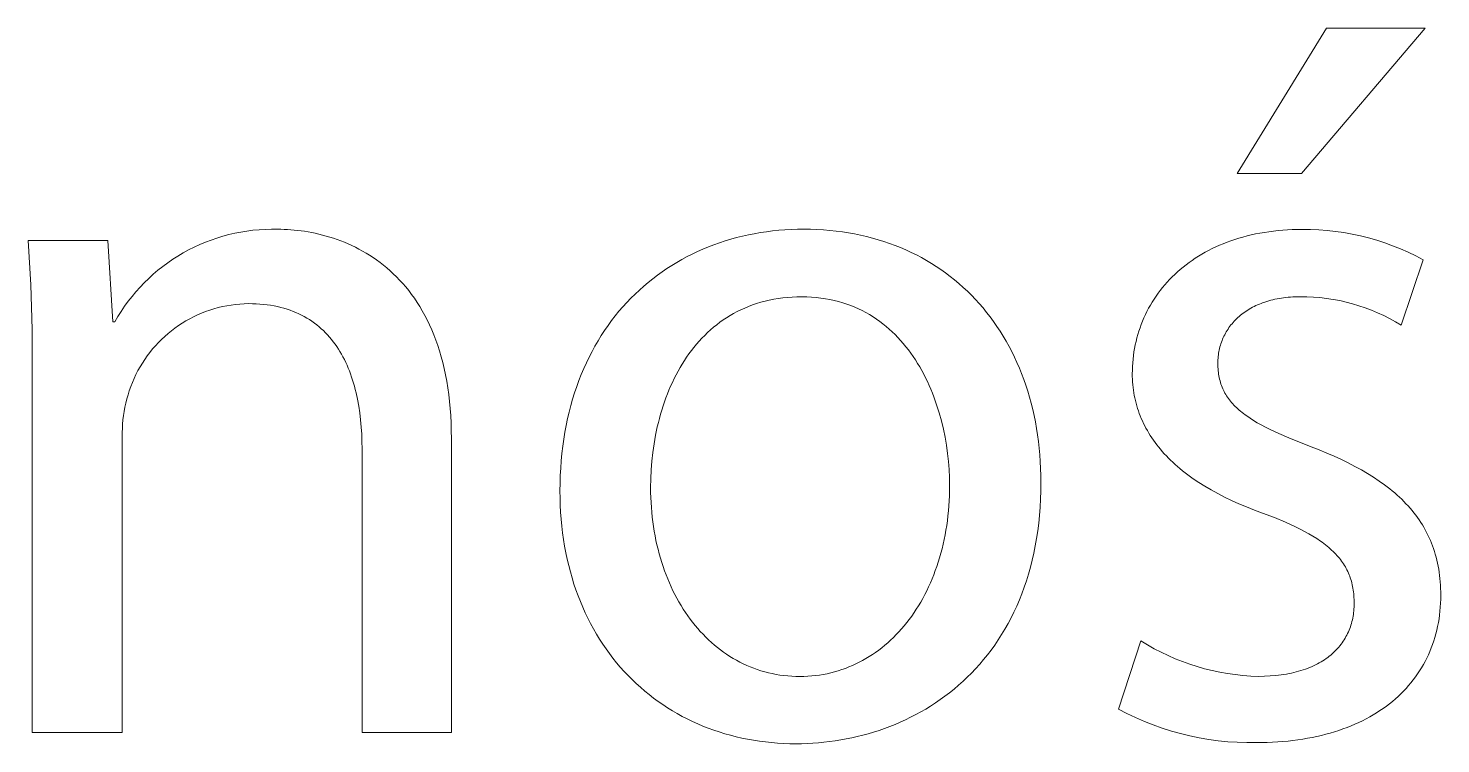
# Model space of a CAD drawing. Header units: millimetres. Extents: x 0 to 3480, y 0 to 2432.
# Drawn here: x 2972.45 to 3020.85, y 57.92 to 82.45 of the extents above; entities that cross this region are included whole.
import ezdxf

# ---------------------------------------------------------------- set-up
doc = ezdxf.new("R2010")
doc.units = ezdxf.units.MM
doc.header["$MEASUREMENT"] = 0
doc.layers.add('Domyślny', color=7, linetype='Continuous', true_color=0x000000)

msp = doc.modelspace()

# ---------------------------------------------------------------- linework, layer by layer
at = {"layer": 'Domyślny', "color": 18, "lineweight": 15, "true_color": 0x000000}
for p, q in [((3013.871, 77.468), (3016.931, 82.452)), ((3020.315, 82.452), (3016.073, 77.468)), ((3016.931, 82.452), (3020.315, 82.452)), ((3016.073, 77.468), (3013.871, 77.468)), ((2979.939, 75.5), (2980.148, 75.526)), ((2980.148, 75.526), (2980.357, 75.546)), ((2980.357, 75.546), (2980.568, 75.558)), ((2980.568, 75.558), (2980.778, 75.564)), ((2980.778, 75.564), (2980.989, 75.562)), ((2980.989, 75.562), (2981.1, 75.561)), ((2981.1, 75.561), (2981.212, 75.558)), ((2981.212, 75.558), (2981.326, 75.552)), ((2981.326, 75.552), (2981.442, 75.545)), ((2981.442, 75.545), (2981.559, 75.535)), ((2981.559, 75.535), (2981.677, 75.522)), ((2981.677, 75.522), (2981.797, 75.508)), ((2981.797, 75.508), (2981.917, 75.49)), ((2997.951, 75.503), (2998.162, 75.524)), ((2998.162, 75.524), (2998.375, 75.541)), ((2998.375, 75.541), (2998.59, 75.553)), ((2998.59, 75.553), (2998.806, 75.561)), ((2998.806, 75.561), (2999.024, 75.563)), ((2999.024, 75.563), (2999.25, 75.56)), ((2999.25, 75.56), (2999.473, 75.553)), ((2999.473, 75.553), (2999.694, 75.54)), ((2999.694, 75.54), (2999.913, 75.522)), ((2999.913, 75.522), (3000.13, 75.499)), ((3015.114, 75.498), (3015.273, 75.516)), ((3015.273, 75.516), (3015.433, 75.53)), ((3015.433, 75.53), (3015.596, 75.541)), ((3015.596, 75.541), (3015.76, 75.549)), ((3015.76, 75.549), (3015.927, 75.554)), ((3015.927, 75.554), (3016.096, 75.556)), ((3016.096, 75.556), (3016.384, 75.553)), ((3016.384, 75.553), (3016.672, 75.541)), ((3016.672, 75.541), (3016.96, 75.518)), ((3016.96, 75.518), (3017.246, 75.486)), ((2972.536, 73.655), (2972.448, 75.179)), ((2972.448, 75.179), (2975.171, 75.179)), ((2975.171, 75.179), (2975.345, 72.386)), ((2978.132, 74.947), (2978.323, 75.035)), ((2978.323, 75.035), (2978.518, 75.117)), ((2978.518, 75.117), (2978.714, 75.192)), ((2978.714, 75.192), (2978.914, 75.261)), ((2978.914, 75.261), (2979.115, 75.322)), ((2979.115, 75.322), (2979.319, 75.377)), ((2979.319, 75.377), (2979.524, 75.425)), ((2979.524, 75.425), (2979.731, 75.466)), ((2979.731, 75.466), (2979.939, 75.5)), ((2981.917, 75.49), (2982.039, 75.47)), ((2982.039, 75.47), (2982.161, 75.448)), ((2982.161, 75.448), (2982.284, 75.422)), ((2982.284, 75.422), (2982.408, 75.394)), ((2982.408, 75.394), (2982.532, 75.363)), ((2982.532, 75.363), (2982.657, 75.329)), ((2982.657, 75.329), (2982.782, 75.292)), ((2982.782, 75.292), (2982.907, 75.252)), ((2982.907, 75.252), (2983.033, 75.209)), ((2983.033, 75.209), (2983.158, 75.163)), ((2983.158, 75.163), (2983.283, 75.113)), ((2983.283, 75.113), (2983.408, 75.06)), ((2983.408, 75.06), (2983.533, 75.004)), ((2995.752, 74.957), (2995.941, 75.029)), ((2995.941, 75.029), (2996.133, 75.097)), ((2996.133, 75.097), (2996.326, 75.161)), ((2996.326, 75.161), (2996.522, 75.22)), ((2996.522, 75.22), (2996.72, 75.274)), ((2996.72, 75.274), (2996.921, 75.324)), ((2996.921, 75.324), (2997.123, 75.369)), ((2997.123, 75.369), (2997.327, 75.409)), ((2997.327, 75.409), (2997.533, 75.445)), ((2997.533, 75.445), (2997.741, 75.476)), ((2997.741, 75.476), (2997.951, 75.503)), ((3000.13, 75.499), (3000.343, 75.472)), ((3000.343, 75.472), (3000.555, 75.439)), ((3000.555, 75.439), (3000.764, 75.401)), ((3000.764, 75.401), (3000.97, 75.359)), ((3000.97, 75.359), (3001.173, 75.312)), ((3001.173, 75.312), (3001.374, 75.26)), ((3001.374, 75.26), (3001.572, 75.204)), ((3001.572, 75.204), (3001.768, 75.143)), ((3001.768, 75.143), (3001.96, 75.077)), ((3001.96, 75.077), (3002.15, 75.007)), ((3013.265, 75.011), (3013.393, 75.064)), ((3013.393, 75.064), (3013.524, 75.116)), ((3013.524, 75.116), (3013.657, 75.164)), ((3013.657, 75.164), (3013.792, 75.21)), ((3013.792, 75.21), (3013.93, 75.253)), ((3013.93, 75.253), (3014.07, 75.294)), ((3014.07, 75.294), (3014.212, 75.332)), ((3014.212, 75.332), (3014.357, 75.367)), ((3014.357, 75.367), (3014.504, 75.399)), ((3014.504, 75.399), (3014.653, 75.428)), ((3014.653, 75.428), (3014.805, 75.455)), ((3014.805, 75.455), (3014.958, 75.478)), ((3014.958, 75.478), (3015.114, 75.498)), ((3017.246, 75.486), (3017.532, 75.445)), ((3017.532, 75.445), (3017.815, 75.393)), ((3017.815, 75.393), (3018.097, 75.332)), ((3018.097, 75.332), (3018.377, 75.262)), ((3018.377, 75.262), (3018.654, 75.183)), ((3018.654, 75.183), (3018.928, 75.094)), ((3018.928, 75.094), (3019.199, 74.995)), ((2977.4, 74.53), (2977.578, 74.644)), ((2977.578, 74.644), (2977.759, 74.751)), ((2977.759, 74.751), (2977.944, 74.852)), ((2977.944, 74.852), (2978.132, 74.947)), ((2983.533, 75.004), (2983.657, 74.944)), ((2983.657, 74.944), (2983.78, 74.881)), ((2983.78, 74.881), (2983.903, 74.814)), ((2983.903, 74.814), (2984.025, 74.743)), ((2984.025, 74.743), (2984.146, 74.669)), ((2984.146, 74.669), (2984.265, 74.59)), ((2984.265, 74.59), (2984.384, 74.508)), ((2994.845, 74.527), (2995.021, 74.622)), ((2995.021, 74.622), (2995.2, 74.712)), ((2995.2, 74.712), (2995.382, 74.798)), ((2995.382, 74.798), (2995.566, 74.88)), ((2995.566, 74.88), (2995.752, 74.957)), ((3002.15, 75.007), (3002.337, 74.932)), ((3002.337, 74.932), (3002.521, 74.853)), ((3002.521, 74.853), (3002.702, 74.769)), ((3002.702, 74.769), (3002.88, 74.681)), ((3002.88, 74.681), (3003.055, 74.588)), ((3003.055, 74.588), (3003.226, 74.492)), ((3012.329, 74.494), (3012.437, 74.567)), ((3012.437, 74.567), (3012.548, 74.637)), ((3012.548, 74.637), (3012.661, 74.705)), ((3012.661, 74.705), (3012.777, 74.771)), ((3012.777, 74.771), (3012.895, 74.835)), ((3012.895, 74.835), (3013.016, 74.896)), ((3013.016, 74.896), (3013.139, 74.954)), ((3013.139, 74.954), (3013.265, 75.011)), ((3019.199, 74.995), (3019.466, 74.888)), ((3019.466, 74.888), (3019.73, 74.772)), ((3019.73, 74.772), (3019.99, 74.647)), ((3019.99, 74.647), (3020.245, 74.513)), ((2976.732, 74.018), (2976.892, 74.154)), ((2976.892, 74.154), (2977.057, 74.285)), ((2977.057, 74.285), (2977.227, 74.411)), ((2977.227, 74.411), (2977.4, 74.53)), ((2984.384, 74.508), (2984.502, 74.422)), ((2984.502, 74.422), (2984.618, 74.332)), ((2984.618, 74.332), (2984.732, 74.238)), ((2984.732, 74.238), (2984.845, 74.139)), ((2984.845, 74.139), (2984.957, 74.037)), ((2994.005, 73.987), (2994.167, 74.104)), ((2994.167, 74.104), (2994.332, 74.216)), ((2994.332, 74.216), (2994.5, 74.324)), ((2994.5, 74.324), (2994.671, 74.427)), ((2994.671, 74.427), (2994.845, 74.527)), ((3003.226, 74.492), (3003.395, 74.391)), ((3003.395, 74.391), (3003.561, 74.286)), ((3003.561, 74.286), (3003.723, 74.176)), ((3003.723, 74.176), (3003.882, 74.063)), ((3003.882, 74.063), (3004.038, 73.945)), ((3011.734, 74.013), (3011.827, 74.099)), ((3011.827, 74.099), (3011.922, 74.182)), ((3011.922, 74.182), (3012.02, 74.263)), ((3012.02, 74.263), (3012.12, 74.342)), ((3012.12, 74.342), (3012.223, 74.419)), ((3012.223, 74.419), (3012.329, 74.494)), ((3020.245, 74.513), (3019.492, 72.276)), ((2972.582, 72.128), (2972.536, 73.655)), ((2976.139, 73.42), (2976.279, 73.577)), ((2976.279, 73.577), (2976.425, 73.729)), ((2976.425, 73.729), (2976.576, 73.876)), ((2976.576, 73.876), (2976.732, 74.018)), ((2984.957, 74.037), (2985.066, 73.93)), ((2985.066, 73.93), (2985.174, 73.818)), ((2985.174, 73.818), (2985.279, 73.703)), ((2985.279, 73.703), (2985.383, 73.582)), ((2985.383, 73.582), (2985.484, 73.458)), ((2993.388, 73.478), (2993.537, 73.612)), ((2993.537, 73.612), (2993.69, 73.741)), ((2993.69, 73.741), (2993.846, 73.866)), ((2993.846, 73.866), (2994.005, 73.987)), ((3004.038, 73.945), (3004.191, 73.824)), ((3004.191, 73.824), (3004.34, 73.698)), ((3004.34, 73.698), (3004.486, 73.569)), ((3011.312, 73.559), (3011.391, 73.654)), ((3011.391, 73.654), (3011.473, 73.746)), ((3011.473, 73.746), (3011.557, 73.837)), ((3011.557, 73.837), (3011.645, 73.926)), ((3011.645, 73.926), (3011.734, 74.013)), ((2975.75, 72.921), (2975.874, 73.092)), ((2975.874, 73.092), (2976.004, 73.258)), ((2976.004, 73.258), (2976.139, 73.42)), ((2985.484, 73.458), (2985.582, 73.328)), ((2985.582, 73.328), (2985.679, 73.194)), ((2985.679, 73.194), (2985.772, 73.055)), ((2992.959, 73.053), (2993.098, 73.199)), ((2993.098, 73.199), (2993.241, 73.341)), ((2993.241, 73.341), (2993.388, 73.478)), ((2997.693, 73.095), (2997.549, 73.057)), ((2997.841, 73.13), (2997.693, 73.095)), ((2997.991, 73.16), (2997.841, 73.13)), ((2998.144, 73.186), (2997.991, 73.16)), ((2998.3, 73.207), (2998.144, 73.186)), ((2998.459, 73.223), (2998.3, 73.207)), ((2998.621, 73.235), (2998.459, 73.223)), ((2998.786, 73.243), (2998.621, 73.235)), ((2998.954, 73.245), (2998.786, 73.243)), ((2999.122, 73.242), (2998.954, 73.245)), ((2999.288, 73.235), (2999.122, 73.242)), ((2999.45, 73.222), (2999.288, 73.235)), ((2999.609, 73.204), (2999.45, 73.222)), ((2999.765, 73.181), (2999.609, 73.204)), ((2999.917, 73.153), (2999.765, 73.181)), ((3000.067, 73.121), (2999.917, 73.153)), ((3000.213, 73.084), (3000.067, 73.121)), ((3004.486, 73.569), (3004.628, 73.435)), ((3004.628, 73.435), (3004.767, 73.298)), ((3004.767, 73.298), (3004.902, 73.157)), ((3004.902, 73.157), (3005.034, 73.012)), ((3010.959, 73.061), (3011.024, 73.164)), ((3011.024, 73.164), (3011.092, 73.265)), ((3011.092, 73.265), (3011.163, 73.365)), ((3011.163, 73.365), (3011.236, 73.463)), ((3011.236, 73.463), (3011.312, 73.559)), ((3014.89, 73.089), (3014.824, 73.067)), ((3014.957, 73.109), (3014.89, 73.089)), ((3015.026, 73.128), (3014.957, 73.109)), ((3015.095, 73.145), (3015.026, 73.128)), ((3015.166, 73.162), (3015.095, 73.145)), ((3015.239, 73.176), (3015.166, 73.162)), ((3015.312, 73.19), (3015.239, 73.176)), ((3015.387, 73.202), (3015.312, 73.19)), ((3015.462, 73.213), (3015.387, 73.202)), ((3015.539, 73.223), (3015.462, 73.213)), ((3015.618, 73.231), (3015.539, 73.223)), ((3015.697, 73.238), (3015.618, 73.231)), ((3015.778, 73.243), (3015.697, 73.238)), ((3015.86, 73.247), (3015.778, 73.243)), ((3015.943, 73.249), (3015.86, 73.247)), ((3016.027, 73.25), (3015.943, 73.249)), ((3016.255, 73.247), (3016.027, 73.25)), ((3016.482, 73.236), (3016.255, 73.247)), ((3016.709, 73.217), (3016.482, 73.236)), ((3016.936, 73.191), (3016.709, 73.217)), ((3017.161, 73.156), (3016.936, 73.191)), ((3017.385, 73.114), (3017.161, 73.156)), ((3017.607, 73.064), (3017.385, 73.114)), ((2975.52, 72.568), (2975.632, 72.747)), ((2975.632, 72.747), (2975.75, 72.921)), ((2978.249, 72.625), (2978.113, 72.561)), ((2978.387, 72.684), (2978.249, 72.625)), ((2978.526, 72.739), (2978.387, 72.684)), ((2978.667, 72.789), (2978.526, 72.739)), ((2978.81, 72.834), (2978.667, 72.789)), ((2978.955, 72.874), (2978.81, 72.834)), ((2979.101, 72.909), (2978.955, 72.874)), ((2979.247, 72.939), (2979.101, 72.909)), ((2979.395, 72.964), (2979.247, 72.939)), ((2979.544, 72.984), (2979.395, 72.964)), ((2979.693, 72.998), (2979.544, 72.984)), ((2979.843, 73.008), (2979.693, 72.998)), ((2979.992, 73.012), (2979.843, 73.008)), ((2980.126, 73.01), (2979.992, 73.012)), ((2980.256, 73.006), (2980.126, 73.01)), ((2980.384, 72.997), (2980.256, 73.006)), ((2980.51, 72.986), (2980.384, 72.997)), ((2980.632, 72.972), (2980.51, 72.986)), ((2980.752, 72.954), (2980.632, 72.972)), ((2980.87, 72.933), (2980.752, 72.954)), ((2980.985, 72.91), (2980.87, 72.933)), ((2981.097, 72.883), (2980.985, 72.91)), ((2981.207, 72.853), (2981.097, 72.883)), ((2981.314, 72.821), (2981.207, 72.853)), ((2981.419, 72.786), (2981.314, 72.821)), ((2981.521, 72.747), (2981.419, 72.786)), ((2981.621, 72.706), (2981.521, 72.747)), ((2981.718, 72.663), (2981.621, 72.706)), ((2981.813, 72.616), (2981.718, 72.663)), ((2981.906, 72.567), (2981.813, 72.616)), ((2985.772, 73.055), (2985.863, 72.911)), ((2985.863, 72.911), (2985.951, 72.763)), ((2985.951, 72.763), (2986.036, 72.609)), ((2986.036, 72.609), (2986.118, 72.451)), ((2992.561, 72.59), (2992.69, 72.748)), ((2992.69, 72.748), (2992.823, 72.902)), ((2992.823, 72.902), (2992.959, 73.053)), ((2996.498, 72.604), (2996.379, 72.53)), ((2996.619, 72.674), (2996.498, 72.604)), ((2996.743, 72.74), (2996.619, 72.674)), ((2996.87, 72.802), (2996.743, 72.74)), ((2997, 72.861), (2996.87, 72.802)), ((2997.133, 72.916), (2997, 72.861)), ((2997.269, 72.967), (2997.133, 72.916)), ((2997.407, 73.014), (2997.269, 72.967)), ((2997.549, 73.057), (2997.407, 73.014)), ((3000.357, 73.043), (3000.213, 73.084)), ((3000.497, 72.997), (3000.357, 73.043)), ((3000.634, 72.947), (3000.497, 72.997)), ((3000.768, 72.893), (3000.634, 72.947)), ((3000.9, 72.834), (3000.768, 72.893)), ((3001.028, 72.772), (3000.9, 72.834)), ((3001.153, 72.706), (3001.028, 72.772)), ((3001.276, 72.635), (3001.153, 72.706)), ((3001.395, 72.562), (3001.276, 72.635)), ((3005.034, 73.012), (3005.163, 72.863)), ((3005.163, 72.863), (3005.287, 72.711)), ((3005.287, 72.711), (3005.408, 72.555)), ((3010.677, 72.525), (3010.728, 72.635)), ((3010.728, 72.635), (3010.781, 72.744)), ((3010.781, 72.744), (3010.838, 72.851)), ((3010.838, 72.851), (3010.897, 72.957)), ((3010.897, 72.957), (3010.959, 73.061)), ((3013.986, 72.612), (3013.941, 72.573)), ((3014.033, 72.649), (3013.986, 72.612)), ((3014.081, 72.686), (3014.033, 72.649)), ((3014.13, 72.722), (3014.081, 72.686)), ((3014.181, 72.756), (3014.13, 72.722)), ((3014.233, 72.79), (3014.181, 72.756)), ((3014.286, 72.823), (3014.233, 72.79)), ((3014.341, 72.854), (3014.286, 72.823)), ((3014.397, 72.885), (3014.341, 72.854)), ((3014.454, 72.914), (3014.397, 72.885)), ((3014.513, 72.943), (3014.454, 72.914)), ((3014.572, 72.97), (3014.513, 72.943)), ((3014.633, 72.996), (3014.572, 72.97)), ((3014.696, 73.021), (3014.633, 72.996)), ((3014.759, 73.045), (3014.696, 73.021)), ((3014.824, 73.067), (3014.759, 73.045)), ((3017.828, 73.006), (3017.607, 73.064)), ((3018.046, 72.941), (3017.828, 73.006)), ((3018.262, 72.868), (3018.046, 72.941)), ((3018.475, 72.787), (3018.262, 72.868)), ((3018.685, 72.699), (3018.475, 72.787)), ((3018.892, 72.604), (3018.685, 72.699)), ((3019.096, 72.502), (3018.892, 72.604)), ((2972.587, 70.601), (2972.582, 72.128)), ((2975.345, 72.386), (2975.414, 72.386)), ((2975.414, 72.386), (2975.52, 72.568)), ((2977.474, 72.172), (2977.354, 72.082)), ((2977.596, 72.259), (2977.474, 72.172)), ((2977.721, 72.341), (2977.596, 72.259)), ((2977.85, 72.419), (2977.721, 72.341)), ((2977.98, 72.492), (2977.85, 72.419)), ((2978.113, 72.561), (2977.98, 72.492)), ((2981.996, 72.516), (2981.906, 72.567)), ((2982.084, 72.462), (2981.996, 72.516)), ((2982.169, 72.405), (2982.084, 72.462)), ((2982.252, 72.346), (2982.169, 72.405)), ((2982.333, 72.284), (2982.252, 72.346)), ((2982.411, 72.22), (2982.333, 72.284)), ((2982.488, 72.153), (2982.411, 72.22)), ((2982.561, 72.085), (2982.488, 72.153)), ((2986.118, 72.451), (2986.197, 72.287)), ((2986.197, 72.287), (2986.272, 72.118)), ((2986.272, 72.118), (2986.345, 71.944)), ((2992.197, 72.091), (2992.315, 72.261)), ((2992.315, 72.261), (2992.436, 72.428)), ((2992.436, 72.428), (2992.561, 72.59)), ((2995.933, 72.203), (2995.828, 72.113)), ((2996.04, 72.29), (2995.933, 72.203)), ((2996.15, 72.373), (2996.04, 72.29)), ((2996.263, 72.453), (2996.15, 72.373)), ((2996.379, 72.53), (2996.263, 72.453)), ((3001.512, 72.484), (3001.395, 72.562)), ((3001.625, 72.404), (3001.512, 72.484)), ((3001.736, 72.319), (3001.625, 72.404)), ((3001.844, 72.232), (3001.736, 72.319)), ((3001.949, 72.141), (3001.844, 72.232)), ((3002.051, 72.047), (3001.949, 72.141)), ((3005.408, 72.555), (3005.525, 72.395)), ((3005.525, 72.395), (3005.639, 72.232)), ((3005.639, 72.232), (3005.749, 72.065)), ((3010.504, 72.071), (3010.543, 72.186)), ((3010.543, 72.186), (3010.585, 72.3)), ((3010.585, 72.3), (3010.63, 72.413)), ((3010.63, 72.413), (3010.677, 72.525)), ((3013.559, 72.141), (3013.529, 72.094)), ((3013.591, 72.188), (3013.559, 72.141)), ((3013.625, 72.234), (3013.591, 72.188)), ((3013.66, 72.279), (3013.625, 72.234)), ((3013.696, 72.324), (3013.66, 72.279)), ((3013.733, 72.367), (3013.696, 72.324)), ((3013.772, 72.41), (3013.733, 72.367)), ((3013.812, 72.452), (3013.772, 72.41)), ((3013.854, 72.493), (3013.812, 72.452)), ((3013.896, 72.534), (3013.854, 72.493)), ((3013.941, 72.573), (3013.896, 72.534)), ((3019.296, 72.392), (3019.096, 72.502)), ((3019.492, 72.276), (3019.296, 72.392)), ((2976.91, 71.68), (2976.808, 71.57)), ((2977.016, 71.786), (2976.91, 71.68)), ((2977.125, 71.889), (2977.016, 71.786)), ((2977.238, 71.987), (2977.125, 71.889)), ((2977.354, 72.082), (2977.238, 71.987)), ((2982.633, 72.014), (2982.561, 72.085)), ((2982.703, 71.94), (2982.633, 72.014)), ((2982.77, 71.865), (2982.703, 71.94)), ((2982.835, 71.787), (2982.77, 71.865)), ((2982.898, 71.707), (2982.835, 71.787)), ((2982.959, 71.626), (2982.898, 71.707)), ((2986.345, 71.944), (2986.413, 71.764)), ((2986.413, 71.764), (2986.478, 71.579)), ((2991.867, 71.556), (2991.973, 71.738)), ((2991.973, 71.738), (2992.083, 71.916)), ((2992.083, 71.916), (2992.197, 72.091)), ((2995.436, 71.724), (2995.345, 71.62)), ((2995.53, 71.826), (2995.436, 71.724)), ((2995.627, 71.924), (2995.53, 71.826)), ((2995.726, 72.02), (2995.627, 71.924)), ((2995.828, 72.113), (2995.726, 72.02)), ((3002.151, 71.951), (3002.051, 72.047)), ((3002.247, 71.851), (3002.151, 71.951)), ((3002.341, 71.748), (3002.247, 71.851)), ((3002.432, 71.643), (3002.341, 71.748)), ((3002.52, 71.536), (3002.432, 71.643)), ((3005.749, 72.065), (3005.855, 71.895)), ((3005.855, 71.895), (3005.957, 71.722)), ((3005.957, 71.722), (3006.055, 71.545)), ((3010.379, 71.599), (3010.406, 71.718)), ((3010.406, 71.718), (3010.436, 71.837)), ((3010.436, 71.837), (3010.469, 71.955)), ((3010.469, 71.955), (3010.504, 72.071)), ((3013.315, 71.638), (3013.299, 71.584)), ((3013.333, 71.691), (3013.315, 71.638)), ((3013.353, 71.743), (3013.333, 71.691)), ((3013.374, 71.795), (3013.353, 71.743)), ((3013.396, 71.846), (3013.374, 71.795)), ((3013.42, 71.897), (3013.396, 71.846)), ((3013.445, 71.947), (3013.42, 71.897)), ((3013.472, 71.997), (3013.445, 71.947)), ((3013.499, 72.046), (3013.472, 71.997)), ((3013.529, 72.094), (3013.499, 72.046)), ((2976.525, 71.221), (2976.439, 71.099)), ((2976.615, 71.341), (2976.525, 71.221)), ((2976.709, 71.457), (2976.615, 71.341)), ((2976.808, 71.57), (2976.709, 71.457)), ((2983.017, 71.542), (2982.959, 71.626)), ((2983.074, 71.456), (2983.017, 71.542)), ((2983.128, 71.368), (2983.074, 71.456)), ((2983.181, 71.278), (2983.128, 71.368)), ((2983.231, 71.187), (2983.181, 71.278)), ((2983.279, 71.093), (2983.231, 71.187)), ((2986.478, 71.579), (2986.539, 71.389)), ((2986.539, 71.389), (2986.597, 71.193)), ((2986.597, 71.193), (2986.65, 70.992)), ((2991.573, 70.985), (2991.667, 71.179)), ((2991.667, 71.179), (2991.765, 71.369)), ((2991.765, 71.369), (2991.867, 71.556)), ((2995.008, 71.176), (2994.93, 71.059)), ((2995.088, 71.291), (2995.008, 71.176)), ((2995.171, 71.403), (2995.088, 71.291)), ((2995.257, 71.513), (2995.171, 71.403)), ((2995.345, 71.62), (2995.257, 71.513)), ((3002.606, 71.425), (3002.52, 71.536)), ((3002.689, 71.313), (3002.606, 71.425)), ((3002.769, 71.198), (3002.689, 71.313)), ((3002.847, 71.081), (3002.769, 71.198)), ((3006.055, 71.545), (3006.149, 71.365)), ((3006.149, 71.365), (3006.239, 71.181)), ((3006.239, 71.181), (3006.326, 70.994)), ((3010.304, 71.11), (3010.318, 71.233)), ((3010.318, 71.233), (3010.335, 71.356)), ((3010.335, 71.356), (3010.356, 71.478)), ((3010.356, 71.478), (3010.379, 71.599)), ((3013.222, 71.197), (3013.217, 71.14)), ((3013.229, 71.253), (3013.222, 71.197)), ((3013.237, 71.309), (3013.229, 71.253)), ((3013.246, 71.365), (3013.237, 71.309)), ((3013.257, 71.421), (3013.246, 71.365)), ((3013.27, 71.476), (3013.257, 71.421)), ((3013.283, 71.53), (3013.27, 71.476)), ((3013.299, 71.584), (3013.283, 71.53)), ((2976.206, 70.714), (2976.138, 70.58)), ((2976.279, 70.845), (2976.206, 70.714)), ((2976.357, 70.973), (2976.279, 70.845)), ((2976.439, 71.099), (2976.357, 70.973)), ((2983.326, 70.998), (2983.279, 71.093)), ((2983.37, 70.901), (2983.326, 70.998)), ((2983.412, 70.802), (2983.37, 70.901)), ((2983.453, 70.702), (2983.412, 70.802)), ((2983.491, 70.6), (2983.453, 70.702)), ((2986.65, 70.992), (2986.7, 70.785)), ((2986.7, 70.785), (2986.745, 70.572)), ((2991.399, 70.586), (2991.484, 70.787)), ((2991.484, 70.787), (2991.573, 70.985)), ((2994.713, 70.696), (2994.645, 70.57)), ((2994.783, 70.819), (2994.713, 70.696)), ((2994.855, 70.94), (2994.783, 70.819)), ((2994.93, 71.059), (2994.855, 70.94)), ((3002.922, 70.961), (3002.847, 71.081)), ((3002.994, 70.84), (3002.922, 70.961)), ((3003.063, 70.717), (3002.994, 70.84)), ((3003.13, 70.592), (3003.063, 70.717)), ((3006.326, 70.994), (3006.408, 70.804)), ((3006.408, 70.804), (3006.486, 70.611)), ((3010.278, 70.607), (3010.28, 70.734)), ((3010.28, 70.734), (3010.285, 70.86)), ((3010.285, 70.86), (3010.293, 70.985)), ((3010.293, 70.985), (3010.304, 71.11)), ((3013.211, 71.025), (3013.21, 70.967)), ((3013.21, 70.967), (3013.211, 70.901)), ((3013.213, 71.082), (3013.211, 71.025)), ((3013.211, 70.901), (3013.213, 70.837)), ((3013.217, 71.14), (3013.213, 71.082)), ((3013.213, 70.837), (3013.217, 70.774)), ((3013.217, 70.774), (3013.222, 70.712)), ((3013.222, 70.712), (3013.229, 70.652)), ((2972.587, 58.305), (2972.587, 70.601)), ((2976.015, 70.307), (2975.961, 70.167)), ((2976.074, 70.445), (2976.015, 70.307)), ((2976.138, 70.58), (2976.074, 70.445)), ((2983.528, 70.496), (2983.491, 70.6)), ((2983.562, 70.391), (2983.528, 70.496)), ((2983.595, 70.285), (2983.562, 70.391)), ((2983.626, 70.177), (2983.595, 70.285)), ((2986.745, 70.572), (2986.786, 70.353)), ((2986.786, 70.353), (2986.823, 70.129)), ((2991.242, 70.171), (2991.318, 70.38)), ((2991.318, 70.38), (2991.399, 70.586)), ((2994.459, 70.182), (2994.402, 70.05)), ((2994.519, 70.313), (2994.459, 70.182)), ((2994.581, 70.443), (2994.519, 70.313)), ((2994.645, 70.57), (2994.581, 70.443)), ((3003.195, 70.466), (3003.13, 70.592)), ((3003.257, 70.338), (3003.195, 70.466)), ((3003.316, 70.208), (3003.257, 70.338)), ((3003.373, 70.077), (3003.316, 70.208)), ((3006.486, 70.611), (3006.56, 70.414)), ((3006.56, 70.414), (3006.629, 70.215)), ((3006.629, 70.215), (3006.695, 70.013)), ((3010.279, 70.513), (3010.278, 70.607)), ((3010.282, 70.419), (3010.279, 70.513)), ((3010.288, 70.326), (3010.282, 70.419)), ((3010.295, 70.233), (3010.288, 70.326)), ((3010.305, 70.141), (3010.295, 70.233)), ((3013.229, 70.652), (3013.237, 70.592)), ((3013.237, 70.592), (3013.247, 70.533)), ((3013.247, 70.533), (3013.258, 70.475)), ((3013.258, 70.475), (3013.271, 70.418)), ((3013.271, 70.418), (3013.285, 70.362)), ((3013.285, 70.362), (3013.301, 70.307)), ((3013.301, 70.307), (3013.318, 70.253)), ((3013.318, 70.253), (3013.337, 70.2)), ((3013.337, 70.2), (3013.357, 70.147)), ((2975.826, 69.743), (2975.79, 69.602)), ((2975.866, 69.883), (2975.826, 69.743)), ((2975.911, 70.026), (2975.866, 69.883)), ((2975.961, 70.167), (2975.911, 70.026)), ((2983.655, 70.067), (2983.626, 70.177)), ((2983.682, 69.956), (2983.655, 70.067)), ((2983.731, 69.731), (2983.682, 69.956)), ((2983.773, 69.5), (2983.731, 69.731)), ((2986.823, 70.129), (2986.855, 69.898)), ((2986.855, 69.898), (2986.882, 69.662)), ((2991.039, 69.521), (2991.102, 69.741)), ((2991.102, 69.741), (2991.17, 69.958)), ((2991.17, 69.958), (2991.242, 70.171)), ((2994.296, 69.779), (2994.247, 69.642)), ((2994.348, 69.915), (2994.296, 69.779)), ((2994.402, 70.05), (2994.348, 69.915)), ((3003.427, 69.945), (3003.373, 70.077)), ((3003.479, 69.811), (3003.427, 69.945)), ((3003.528, 69.677), (3003.479, 69.811)), ((3006.695, 70.013), (3006.756, 69.807)), ((3006.756, 69.807), (3006.813, 69.599)), ((3010.316, 70.049), (3010.305, 70.141)), ((3010.33, 69.958), (3010.316, 70.049)), ((3010.346, 69.867), (3010.33, 69.958)), ((3010.364, 69.777), (3010.346, 69.867)), ((3010.384, 69.688), (3010.364, 69.777)), ((3013.357, 70.147), (3013.379, 70.096)), ((3013.379, 70.096), (3013.402, 70.045)), ((3013.402, 70.045), (3013.427, 69.995)), ((3013.427, 69.995), (3013.454, 69.946)), ((3013.454, 69.946), (3013.482, 69.897)), ((3013.482, 69.897), (3013.511, 69.849)), ((3013.511, 69.849), (3013.542, 69.802)), ((3013.542, 69.802), (3013.575, 69.756)), ((3013.575, 69.756), (3013.609, 69.71)), ((3013.609, 69.71), (3013.645, 69.665)), ((2975.732, 69.316), (2975.71, 69.172)), ((2975.759, 69.459), (2975.732, 69.316)), ((2975.79, 69.602), (2975.759, 69.459)), ((2983.809, 69.264), (2983.773, 69.5)), ((2983.837, 69.025), (2983.809, 69.264)), ((2986.882, 69.662), (2986.905, 69.42)), ((2986.905, 69.42), (2986.923, 69.171)), ((2990.928, 69.069), (2990.981, 69.296)), ((2990.981, 69.296), (2991.039, 69.521)), ((2994.114, 69.222), (2994.074, 69.079)), ((2994.156, 69.363), (2994.114, 69.222)), ((2994.2, 69.503), (2994.156, 69.363)), ((2994.247, 69.642), (2994.2, 69.503)), ((3003.575, 69.541), (3003.528, 69.677)), ((3003.619, 69.405), (3003.575, 69.541)), ((3003.661, 69.268), (3003.619, 69.405)), ((3003.737, 68.991), (3003.661, 69.268)), ((3006.813, 69.599), (3006.866, 69.387)), ((3006.866, 69.387), (3006.914, 69.173)), ((3010.406, 69.599), (3010.384, 69.688)), ((3010.431, 69.51), (3010.406, 69.599)), ((3010.457, 69.422), (3010.431, 69.51)), ((3010.486, 69.335), (3010.457, 69.422)), ((3010.517, 69.248), (3010.486, 69.335)), ((3010.55, 69.162), (3010.517, 69.248)), ((3013.645, 69.665), (3013.682, 69.62)), ((3013.682, 69.62), (3013.721, 69.576)), ((3013.721, 69.576), (3013.762, 69.532)), ((3013.762, 69.532), (3013.804, 69.489)), ((3013.804, 69.489), (3013.848, 69.447)), ((3013.848, 69.447), (3013.893, 69.405)), ((3013.893, 69.405), (3013.94, 69.363)), ((3013.94, 69.363), (3013.988, 69.322)), ((3013.988, 69.322), (3014.038, 69.282)), ((3014.038, 69.282), (3014.09, 69.241)), ((3014.09, 69.241), (3014.143, 69.201)), ((2975.672, 68.737), (2975.668, 68.591)), ((2975.68, 68.883), (2975.672, 68.737)), ((2975.693, 69.028), (2975.68, 68.883)), ((2975.71, 69.172), (2975.693, 69.028)), ((2983.859, 68.781), (2983.837, 69.025)), ((2983.874, 68.533), (2983.859, 68.781)), ((2986.923, 69.171), (2986.936, 68.916)), ((2986.936, 68.916), (2986.943, 68.655)), ((2990.835, 68.602), (2990.879, 68.837)), ((2990.879, 68.837), (2990.928, 69.069)), ((2994.003, 68.791), (2993.942, 68.5)), ((2994.038, 68.936), (2994.003, 68.791)), ((2994.074, 69.079), (2994.038, 68.936)), ((3003.805, 68.713), (3003.737, 68.991)), ((3006.914, 69.173), (3006.958, 68.956)), ((3006.958, 68.956), (3006.997, 68.736)), ((3006.997, 68.736), (3007.032, 68.513)), ((3010.585, 69.076), (3010.55, 69.162)), ((3010.623, 68.991), (3010.585, 69.076)), ((3010.662, 68.907), (3010.623, 68.991)), ((3010.704, 68.823), (3010.662, 68.907)), ((3010.748, 68.74), (3010.704, 68.823)), ((3010.794, 68.658), (3010.748, 68.74)), ((3014.143, 69.201), (3014.198, 69.162)), ((3014.198, 69.162), (3014.313, 69.084)), ((3014.313, 69.084), (3014.434, 69.007)), ((3014.434, 69.007), (3014.562, 68.93)), ((3014.562, 68.93), (3014.697, 68.855)), ((3014.697, 68.855), (3014.838, 68.78)), ((3014.838, 68.78), (3014.985, 68.706)), ((2975.668, 68.591), (2975.669, 68.446)), ((2975.669, 68.446), (2975.669, 58.305)), ((2983.883, 68.282), (2983.874, 68.533)), ((2983.886, 68.029), (2983.883, 68.282)), ((2986.943, 68.655), (2986.946, 68.388)), ((2986.946, 68.388), (2986.946, 58.305)), ((2990.763, 68.121), (2990.797, 68.363)), ((2990.797, 68.363), (2990.835, 68.602)), ((2993.942, 68.5), (2993.89, 68.205)), ((3003.862, 68.434), (3003.805, 68.713)), ((3003.911, 68.154), (3003.862, 68.434)), ((3007.032, 68.513), (3007.063, 68.288)), ((3007.063, 68.288), (3007.089, 68.06)), ((3010.842, 68.576), (3010.794, 68.658)), ((3010.892, 68.494), (3010.842, 68.576)), ((3010.945, 68.414), (3010.892, 68.494)), ((3011, 68.334), (3010.945, 68.414)), ((3011.057, 68.254), (3011, 68.334)), ((3011.116, 68.176), (3011.057, 68.254)), ((3014.985, 68.706), (3015.301, 68.558)), ((3015.301, 68.558), (3015.643, 68.409)), ((3015.643, 68.409), (3016.409, 68.104)), ((2983.886, 58.305), (2983.886, 68.029)), ((2990.71, 67.625), (2990.734, 67.875)), ((2990.734, 67.875), (2990.763, 68.121)), ((2993.848, 67.908), (2993.815, 67.609)), ((2993.89, 68.205), (2993.848, 67.908)), ((3003.95, 67.874), (3003.911, 68.154)), ((3003.98, 67.596), (3003.95, 67.874)), ((3007.089, 68.06), (3007.11, 67.83)), ((3007.11, 67.83), (3007.126, 67.597)), ((3011.177, 68.098), (3011.116, 68.176)), ((3011.241, 68.02), (3011.177, 68.098)), ((3011.307, 67.944), (3011.241, 68.02)), ((3011.375, 67.868), (3011.307, 67.944)), ((3011.445, 67.792), (3011.375, 67.868)), ((3011.518, 67.718), (3011.445, 67.792)), ((3016.409, 68.104), (3016.68, 67.997)), ((3016.68, 67.997), (3016.942, 67.889)), ((3016.942, 67.889), (3017.196, 67.778)), ((3017.196, 67.778), (3017.442, 67.665)), ((2990.678, 67.116), (2990.692, 67.372)), ((2990.692, 67.372), (2990.71, 67.625)), ((2993.792, 67.309), (2993.778, 67.009)), ((2993.815, 67.609), (2993.792, 67.309)), ((3004.002, 67.321), (3003.98, 67.596)), ((3004.014, 67.047), (3004.002, 67.321)), ((3007.126, 67.597), (3007.138, 67.361)), ((3007.138, 67.361), (3007.145, 67.123)), ((3011.592, 67.644), (3011.518, 67.718)), ((3011.669, 67.571), (3011.592, 67.644)), ((3011.748, 67.498), (3011.669, 67.571)), ((3011.83, 67.426), (3011.748, 67.498)), ((3011.913, 67.355), (3011.83, 67.426)), ((3011.999, 67.285), (3011.913, 67.355)), ((3012.178, 67.147), (3011.999, 67.285)), ((3017.442, 67.665), (3017.679, 67.55)), ((3017.679, 67.55), (3017.908, 67.431)), ((3017.908, 67.431), (3018.128, 67.31)), ((3018.128, 67.31), (3018.34, 67.187)), ((2990.667, 66.593), (2990.67, 66.856)), ((2990.67, 66.856), (2990.678, 67.116)), ((2993.778, 67.009), (2993.774, 66.709)), ((3004.019, 66.778), (3004.014, 67.047)), ((3007.145, 67.123), (3007.148, 66.882)), ((3007.148, 66.882), (3007.145, 66.593)), ((3012.365, 67.011), (3012.178, 67.147)), ((3012.561, 66.879), (3012.365, 67.011)), ((3012.767, 66.75), (3012.561, 66.879)), ((3018.34, 67.187), (3018.543, 67.06)), ((3018.543, 67.06), (3018.738, 66.93)), ((3018.738, 66.93), (3018.924, 66.797)), ((3018.924, 66.797), (3019.014, 66.729)), ((2990.67, 66.345), (2990.667, 66.593)), ((2990.678, 66.1), (2990.67, 66.345)), ((2993.774, 66.709), (2993.775, 66.536)), ((2993.775, 66.536), (2993.78, 66.366)), ((2993.78, 66.366), (2993.787, 66.196)), ((3004.004, 66.251), (3004.012, 66.425)), ((3004.012, 66.425), (3004.017, 66.601)), ((3004.017, 66.601), (3004.019, 66.778)), ((3007.145, 66.593), (3007.135, 66.308)), ((3012.982, 66.623), (3012.767, 66.75)), ((3013.205, 66.5), (3012.982, 66.623)), ((3013.438, 66.381), (3013.205, 66.5)), ((3013.68, 66.264), (3013.438, 66.381)), ((3019.014, 66.729), (3019.102, 66.66)), ((3019.102, 66.66), (3019.188, 66.59)), ((3019.188, 66.59), (3019.271, 66.52)), ((3019.271, 66.52), (3019.353, 66.449)), ((3019.353, 66.449), (3019.432, 66.376)), ((3019.432, 66.376), (3019.509, 66.303)), ((2990.69, 65.858), (2990.678, 66.1)), ((2990.708, 65.619), (2990.69, 65.858)), ((2993.787, 66.196), (2993.798, 66.028)), ((2993.798, 66.028), (2993.812, 65.862)), ((2993.812, 65.862), (2993.829, 65.697)), ((3003.962, 65.738), (3003.979, 65.907)), ((3003.979, 65.907), (3003.993, 66.078)), ((3003.993, 66.078), (3004.004, 66.251)), ((3007.12, 66.029), (3007.098, 65.754)), ((3007.135, 66.308), (3007.12, 66.029)), ((3013.931, 66.151), (3013.68, 66.264)), ((3014.192, 66.041), (3013.931, 66.151)), ((3014.461, 65.935), (3014.192, 66.041)), ((3014.74, 65.832), (3014.461, 65.935)), ((3015.148, 65.676), (3014.74, 65.832)), ((3019.509, 66.303), (3019.584, 66.229)), ((3019.584, 66.229), (3019.657, 66.153)), ((3019.657, 66.153), (3019.728, 66.077)), ((3019.728, 66.077), (3019.797, 66)), ((3019.797, 66), (3019.863, 65.922)), ((3019.863, 65.922), (3019.927, 65.842)), ((3019.927, 65.842), (3019.99, 65.762)), ((2990.731, 65.383), (2990.708, 65.619)), ((2990.758, 65.15), (2990.731, 65.383)), ((2993.829, 65.697), (2993.848, 65.534)), ((2993.848, 65.534), (2993.871, 65.372)), ((2993.871, 65.372), (2993.896, 65.212)), ((3003.892, 65.242), (3003.918, 65.405)), ((3003.918, 65.405), (3003.942, 65.571)), ((3003.942, 65.571), (3003.962, 65.738)), ((3007.071, 65.485), (3007.038, 65.221)), ((3007.098, 65.754), (3007.071, 65.485)), ((3015.524, 65.52), (3015.148, 65.676)), ((3015.7, 65.441), (3015.524, 65.52)), ((3015.869, 65.362), (3015.7, 65.441)), ((3016.031, 65.282), (3015.869, 65.362)), ((3019.99, 65.762), (3020.05, 65.681)), ((3020.05, 65.681), (3020.107, 65.598)), ((3020.107, 65.598), (3020.163, 65.514)), ((3020.163, 65.514), (3020.217, 65.43)), ((3020.217, 65.43), (3020.268, 65.344)), ((3020.268, 65.344), (3020.317, 65.257)), ((2990.791, 64.92), (2990.758, 65.15)), ((2990.828, 64.693), (2990.791, 64.92)), ((2993.896, 65.212), (2993.925, 65.054)), ((2993.925, 65.054), (2993.956, 64.897)), ((2993.956, 64.897), (2993.99, 64.742)), ((3003.796, 64.762), (3003.831, 64.92)), ((3003.831, 64.92), (3003.863, 65.08)), ((3003.863, 65.08), (3003.892, 65.242)), ((3006.999, 64.961), (3006.954, 64.707)), ((3007.038, 65.221), (3006.999, 64.961)), ((3016.184, 65.202), (3016.031, 65.282)), ((3016.331, 65.121), (3016.184, 65.202)), ((3016.47, 65.039), (3016.331, 65.121)), ((3016.602, 64.956), (3016.47, 65.039)), ((3016.727, 64.872), (3016.602, 64.956)), ((3016.787, 64.829), (3016.727, 64.872)), ((3020.317, 65.257), (3020.364, 65.168)), ((3020.364, 65.168), (3020.409, 65.079)), ((3020.409, 65.079), (3020.452, 64.988)), ((3020.452, 64.988), (3020.492, 64.896)), ((3020.492, 64.896), (3020.531, 64.803)), ((2990.87, 64.469), (2990.828, 64.693)), ((2990.916, 64.249), (2990.87, 64.469)), ((2993.99, 64.742), (2994.027, 64.589)), ((2994.027, 64.589), (2994.066, 64.438)), ((2994.066, 64.438), (2994.108, 64.289)), ((3003.675, 64.301), (3003.718, 64.452)), ((3003.718, 64.452), (3003.758, 64.606)), ((3003.758, 64.606), (3003.796, 64.762)), ((3006.904, 64.458), (3006.849, 64.214)), ((3006.954, 64.707), (3006.904, 64.458)), ((3016.845, 64.786), (3016.787, 64.829)), ((3016.902, 64.743), (3016.845, 64.786)), ((3016.956, 64.699), (3016.902, 64.743)), ((3017.009, 64.655), (3016.956, 64.699)), ((3017.061, 64.61), (3017.009, 64.655)), ((3017.11, 64.565), (3017.061, 64.61)), ((3017.158, 64.52), (3017.11, 64.565)), ((3017.204, 64.474), (3017.158, 64.52)), ((3017.249, 64.428), (3017.204, 64.474)), ((3017.292, 64.381), (3017.249, 64.428)), ((3017.333, 64.333), (3017.292, 64.381)), ((3020.531, 64.803), (3020.567, 64.709)), ((3020.567, 64.709), (3020.601, 64.613)), ((3020.601, 64.613), (3020.633, 64.517)), ((3020.633, 64.517), (3020.662, 64.418)), ((3020.662, 64.418), (3020.69, 64.319)), ((2990.967, 64.031), (2990.916, 64.249)), ((2991.023, 63.817), (2990.967, 64.031)), ((2994.108, 64.289), (2994.153, 64.141)), ((2994.153, 64.141), (2994.201, 63.996)), ((2994.201, 63.996), (2994.251, 63.853)), ((3003.529, 63.859), (3003.58, 64.004)), ((3003.58, 64.004), (3003.629, 64.151)), ((3003.629, 64.151), (3003.675, 64.301)), ((3006.788, 63.975), (3006.722, 63.74)), ((3006.849, 64.214), (3006.788, 63.975)), ((3017.373, 64.286), (3017.333, 64.333)), ((3017.411, 64.237), (3017.373, 64.286)), ((3017.448, 64.188), (3017.411, 64.237)), ((3017.483, 64.139), (3017.448, 64.188)), ((3017.517, 64.089), (3017.483, 64.139)), ((3017.549, 64.038), (3017.517, 64.089)), ((3017.579, 63.987), (3017.549, 64.038)), ((3017.608, 63.935), (3017.579, 63.987)), ((3017.635, 63.882), (3017.608, 63.935)), ((3020.69, 64.319), (3020.715, 64.218)), ((3020.715, 64.218), (3020.738, 64.116)), ((3020.738, 64.116), (3020.759, 64.012)), ((3020.759, 64.012), (3020.777, 63.907)), ((3020.777, 63.907), (3020.794, 63.801)), ((2991.083, 63.606), (2991.023, 63.817)), ((2991.147, 63.399), (2991.083, 63.606)), ((2994.251, 63.853), (2994.304, 63.712)), ((2994.304, 63.712), (2994.359, 63.573)), ((2994.359, 63.573), (2994.417, 63.436)), ((2994.417, 63.436), (2994.477, 63.301)), ((3003.298, 63.3), (3003.359, 63.436)), ((3003.359, 63.436), (3003.418, 63.575)), ((3003.418, 63.575), (3003.475, 63.716)), ((3003.475, 63.716), (3003.529, 63.859)), ((3006.651, 63.511), (3006.575, 63.286)), ((3006.722, 63.74), (3006.651, 63.511)), ((3017.661, 63.829), (3017.635, 63.882)), ((3017.685, 63.775), (3017.661, 63.829)), ((3017.708, 63.72), (3017.685, 63.775)), ((3017.729, 63.665), (3017.708, 63.72)), ((3017.749, 63.609), (3017.729, 63.665)), ((3017.768, 63.552), (3017.749, 63.609)), ((3017.785, 63.494), (3017.768, 63.552)), ((3017.8, 63.436), (3017.785, 63.494)), ((3017.815, 63.377), (3017.8, 63.436)), ((3020.794, 63.801), (3020.808, 63.693)), ((3020.808, 63.693), (3020.82, 63.584)), ((3020.82, 63.584), (3020.83, 63.473)), ((3020.83, 63.473), (3020.838, 63.361)), ((2991.216, 63.195), (2991.147, 63.399)), ((2991.289, 62.994), (2991.216, 63.195)), ((2991.367, 62.796), (2991.289, 62.994)), ((2994.477, 63.301), (2994.54, 63.169)), ((2994.54, 63.169), (2994.605, 63.039)), ((2994.605, 63.039), (2994.673, 62.911)), ((3003.098, 62.907), (3003.167, 63.036)), ((3003.167, 63.036), (3003.234, 63.167)), ((3003.234, 63.167), (3003.298, 63.3)), ((3006.494, 63.067), (3006.409, 62.852)), ((3006.575, 63.286), (3006.494, 63.067)), ((3017.827, 63.317), (3017.815, 63.377)), ((3017.839, 63.256), (3017.827, 63.317)), ((3017.849, 63.194), (3017.839, 63.256)), ((3017.857, 63.132), (3017.849, 63.194)), ((3017.865, 63.068), (3017.857, 63.132)), ((3017.871, 63.004), (3017.865, 63.068)), ((3017.875, 62.939), (3017.871, 63.004)), ((3017.878, 62.873), (3017.875, 62.939)), ((3020.838, 63.361), (3020.844, 63.248)), ((3020.844, 63.248), (3020.847, 63.133)), ((3020.848, 63.016), (3020.846, 62.878)), ((3020.847, 63.133), (3020.848, 63.016)), ((2991.448, 62.602), (2991.367, 62.796)), ((2991.534, 62.412), (2991.448, 62.602)), ((2994.673, 62.911), (2994.743, 62.786)), ((2994.743, 62.786), (2994.816, 62.663)), ((2994.816, 62.663), (2994.89, 62.543)), ((2994.89, 62.543), (2994.967, 62.425)), ((3002.799, 62.418), (3002.878, 62.536)), ((3002.878, 62.536), (3002.953, 62.657)), ((3002.953, 62.657), (3003.027, 62.781)), ((3003.027, 62.781), (3003.098, 62.907)), ((3006.224, 62.437), (3006.125, 62.237)), ((3006.319, 62.642), (3006.224, 62.437)), ((3006.409, 62.852), (3006.319, 62.642)), ((3017.862, 62.417), (3017.869, 62.481)), ((3017.869, 62.481), (3017.874, 62.544)), ((3017.874, 62.544), (3017.878, 62.608)), ((3017.88, 62.806), (3017.878, 62.873)), ((3017.878, 62.608), (3017.88, 62.673)), ((3017.881, 62.738), (3017.88, 62.806)), ((3017.88, 62.673), (3017.881, 62.738)), ((3020.821, 62.47), (3020.806, 62.337)), ((3020.833, 62.605), (3020.821, 62.47)), ((3020.841, 62.741), (3020.833, 62.605)), ((3020.846, 62.878), (3020.841, 62.741)), ((2991.624, 62.225), (2991.534, 62.412)), ((2991.718, 62.041), (2991.624, 62.225)), ((2991.816, 61.861), (2991.718, 62.041)), ((2994.967, 62.425), (2995.047, 62.31)), ((2995.047, 62.31), (2995.128, 62.197)), ((2995.128, 62.197), (2995.212, 62.087)), ((2995.212, 62.087), (2995.298, 61.98)), ((2995.298, 61.98), (2995.386, 61.875)), ((3002.375, 61.866), (3002.464, 61.971)), ((3002.464, 61.971), (3002.551, 62.078)), ((3002.551, 62.078), (3002.636, 62.189)), ((3002.636, 62.189), (3002.719, 62.302)), ((3002.719, 62.302), (3002.799, 62.418)), ((3006.021, 62.042), (3005.913, 61.851)), ((3006.125, 62.237), (3006.021, 62.042)), ((3017.751, 61.932), (3017.77, 61.99)), ((3017.77, 61.99), (3017.788, 62.05)), ((3017.788, 62.05), (3017.804, 62.11)), ((3017.804, 62.11), (3017.819, 62.17)), ((3017.819, 62.17), (3017.832, 62.231)), ((3017.832, 62.231), (3017.843, 62.293)), ((3017.843, 62.293), (3017.853, 62.355)), ((3017.853, 62.355), (3017.862, 62.417)), ((3020.766, 62.076), (3020.741, 61.947)), ((3020.788, 62.206), (3020.766, 62.076)), ((3020.806, 62.337), (3020.788, 62.206)), ((2991.917, 61.685), (2991.816, 61.861)), ((2992.023, 61.512), (2991.917, 61.685)), ((2992.132, 61.343), (2992.023, 61.512)), ((2995.386, 61.875), (2995.476, 61.774)), ((2995.476, 61.774), (2995.569, 61.675)), ((2995.569, 61.675), (2995.663, 61.579)), ((2995.663, 61.579), (2995.76, 61.485)), ((2995.76, 61.485), (2995.858, 61.395)), ((3001.899, 61.386), (3001.998, 61.476)), ((3001.998, 61.476), (3002.095, 61.569)), ((3002.095, 61.569), (3002.19, 61.665)), ((3002.19, 61.665), (3002.284, 61.764)), ((3002.284, 61.764), (3002.375, 61.866)), ((3005.685, 61.484), (3005.566, 61.308)), ((3005.801, 61.665), (3005.685, 61.484)), ((3005.913, 61.851), (3005.801, 61.665)), ((3017.505, 61.436), (3017.539, 61.488)), ((3017.539, 61.488), (3017.571, 61.541)), ((3017.571, 61.541), (3017.601, 61.595)), ((3017.601, 61.595), (3017.63, 61.649)), ((3017.63, 61.649), (3017.657, 61.704)), ((3017.657, 61.704), (3017.683, 61.76)), ((3017.683, 61.76), (3017.707, 61.817)), ((3017.707, 61.817), (3017.73, 61.874)), ((3017.73, 61.874), (3017.751, 61.932)), ((3020.647, 61.57), (3020.609, 61.448)), ((3020.681, 61.694), (3020.647, 61.57)), ((3020.713, 61.82), (3020.681, 61.694)), ((3020.741, 61.947), (3020.713, 61.82)), ((2992.246, 61.177), (2992.132, 61.343)), ((2992.362, 61.015), (2992.246, 61.177)), ((2992.483, 60.857), (2992.362, 61.015)), ((2995.858, 61.395), (2995.958, 61.308)), ((2995.958, 61.308), (2996.061, 61.224)), ((2996.061, 61.224), (2996.165, 61.143)), ((2996.165, 61.143), (2996.271, 61.065)), ((2996.271, 61.065), (2996.379, 60.99)), ((2996.379, 60.99), (2996.489, 60.919)), ((3001.375, 60.983), (3001.483, 61.057)), ((3001.483, 61.057), (3001.59, 61.135)), ((3001.59, 61.135), (3001.695, 61.216)), ((3001.695, 61.216), (3001.798, 61.299)), ((3001.798, 61.299), (3001.899, 61.386)), ((3005.442, 61.136), (3005.314, 60.969)), ((3005.566, 61.308), (3005.442, 61.136)), ((3009.803, 59.11), (3010.568, 61.451)), ((3010.568, 61.451), (3010.796, 61.313)), ((3010.796, 61.313), (3011.028, 61.183)), ((3011.028, 61.183), (3011.265, 61.06)), ((3011.265, 61.06), (3011.505, 60.945)), ((3017.08, 60.965), (3017.13, 61.008)), ((3017.13, 61.008), (3017.178, 61.051)), ((3017.178, 61.051), (3017.224, 61.096)), ((3017.224, 61.096), (3017.269, 61.142)), ((3017.269, 61.142), (3017.313, 61.189)), ((3017.313, 61.189), (3017.354, 61.237)), ((3017.354, 61.237), (3017.395, 61.285)), ((3017.395, 61.285), (3017.433, 61.335)), ((3017.433, 61.335), (3017.47, 61.385)), ((3017.47, 61.385), (3017.505, 61.436)), ((3020.476, 61.091), (3020.425, 60.975)), ((3020.523, 61.208), (3020.476, 61.091)), ((3020.568, 61.327), (3020.523, 61.208)), ((3020.609, 61.448), (3020.568, 61.327)), ((2992.607, 60.703), (2992.483, 60.857)), ((2992.734, 60.553), (2992.607, 60.703)), ((2992.865, 60.406), (2992.734, 60.553)), ((2996.489, 60.919), (2996.601, 60.85)), ((2996.601, 60.85), (2996.714, 60.786)), ((2996.714, 60.786), (2996.829, 60.724)), ((2996.829, 60.724), (2996.946, 60.666)), ((2996.946, 60.666), (2997.065, 60.611)), ((2997.065, 60.611), (2997.185, 60.56)), ((2997.185, 60.56), (2997.307, 60.512)), ((2997.307, 60.512), (2997.43, 60.468)), ((3000.324, 60.465), (3000.447, 60.508)), ((3000.447, 60.508), (3000.569, 60.556)), ((3000.569, 60.556), (3000.689, 60.607)), ((3000.689, 60.607), (3000.807, 60.661)), ((3000.807, 60.661), (3000.924, 60.718)), ((3000.924, 60.718), (3001.039, 60.78)), ((3001.039, 60.78), (3001.153, 60.844)), ((3001.153, 60.844), (3001.264, 60.912)), ((3001.264, 60.912), (3001.375, 60.983)), ((3005.049, 60.649), (3004.911, 60.496)), ((3005.183, 60.807), (3005.049, 60.649)), ((3005.314, 60.969), (3005.183, 60.807)), ((3011.505, 60.945), (3011.75, 60.839)), ((3011.75, 60.839), (3011.997, 60.74)), ((3011.997, 60.74), (3012.248, 60.651)), ((3012.248, 60.651), (3012.502, 60.569)), ((3012.502, 60.569), (3012.758, 60.497)), ((3016.209, 60.48), (3016.282, 60.507)), ((3016.282, 60.507), (3016.353, 60.535)), ((3016.353, 60.535), (3016.423, 60.564)), ((3016.423, 60.564), (3016.491, 60.595)), ((3016.491, 60.595), (3016.557, 60.627)), ((3016.557, 60.627), (3016.622, 60.66)), ((3016.622, 60.66), (3016.685, 60.694)), ((3016.685, 60.694), (3016.746, 60.729)), ((3016.746, 60.729), (3016.806, 60.766)), ((3016.806, 60.766), (3016.864, 60.804)), ((3016.864, 60.804), (3016.921, 60.842)), ((3016.921, 60.842), (3016.975, 60.882)), ((3016.975, 60.882), (3017.028, 60.923)), ((3017.028, 60.923), (3017.08, 60.965)), ((3020.191, 60.529), (3020.124, 60.423)), ((3020.254, 60.638), (3020.191, 60.529)), ((3020.314, 60.749), (3020.254, 60.638)), ((3020.371, 60.861), (3020.314, 60.749)), ((3020.425, 60.975), (3020.371, 60.861)), ((2993, 60.263), (2992.865, 60.406)), ((2993.138, 60.124), (2993, 60.263)), ((2993.279, 59.989), (2993.138, 60.124)), ((2997.43, 60.468), (2997.555, 60.427)), ((2997.555, 60.427), (2997.682, 60.39)), ((2997.682, 60.39), (2997.81, 60.357)), ((2997.81, 60.357), (2997.939, 60.328)), ((2997.939, 60.328), (2998.07, 60.302)), ((2998.07, 60.302), (2998.203, 60.28)), ((2998.203, 60.28), (2998.336, 60.262)), ((2998.336, 60.262), (2998.471, 60.248)), ((2998.471, 60.248), (2998.608, 60.238)), ((2998.608, 60.238), (2998.746, 60.232)), ((2998.746, 60.232), (2998.885, 60.23)), ((2998.885, 60.23), (2999.021, 60.232)), ((2999.021, 60.232), (2999.157, 60.238)), ((2999.157, 60.238), (2999.292, 60.248)), ((2999.292, 60.248), (2999.425, 60.262)), ((2999.425, 60.262), (2999.558, 60.279)), ((2999.558, 60.279), (2999.689, 60.301)), ((2999.689, 60.301), (2999.819, 60.326)), ((2999.819, 60.326), (2999.947, 60.355)), ((2999.947, 60.355), (3000.074, 60.388)), ((3000.074, 60.388), (3000.2, 60.425)), ((3000.2, 60.425), (3000.324, 60.465)), ((3004.478, 60.065), (3004.327, 59.93)), ((3004.625, 60.204), (3004.478, 60.065)), ((3004.77, 60.348), (3004.625, 60.204)), ((3004.911, 60.496), (3004.77, 60.348)), ((3012.758, 60.497), (3013.017, 60.433)), ((3013.017, 60.433), (3013.278, 60.378)), ((3013.278, 60.378), (3013.54, 60.331)), ((3013.54, 60.331), (3013.804, 60.294)), ((3013.804, 60.294), (3014.069, 60.265)), ((3014.069, 60.265), (3014.335, 60.245)), ((3014.335, 60.245), (3014.601, 60.235)), ((3014.601, 60.235), (3014.807, 60.238)), ((3014.807, 60.238), (3015.007, 60.247)), ((3015.007, 60.247), (3015.199, 60.263)), ((3015.199, 60.263), (3015.292, 60.273)), ((3015.292, 60.273), (3015.384, 60.285)), ((3015.384, 60.285), (3015.474, 60.298)), ((3015.474, 60.298), (3015.563, 60.313)), ((3015.563, 60.313), (3015.649, 60.329)), ((3015.649, 60.329), (3015.734, 60.346)), ((3015.734, 60.346), (3015.818, 60.365)), ((3015.818, 60.365), (3015.899, 60.386)), ((3015.899, 60.386), (3015.979, 60.407)), ((3015.979, 60.407), (3016.057, 60.43)), ((3016.057, 60.43), (3016.134, 60.454)), ((3016.134, 60.454), (3016.209, 60.48)), ((3019.907, 60.113), (3019.828, 60.014)), ((3019.982, 60.215), (3019.907, 60.113)), ((3020.055, 60.318), (3019.982, 60.215)), ((3020.124, 60.423), (3020.055, 60.318)), ((2993.423, 59.858), (2993.279, 59.989)), ((2993.57, 59.731), (2993.423, 59.858)), ((2993.721, 59.608), (2993.57, 59.731)), ((2993.875, 59.489), (2993.721, 59.608)), ((3003.859, 59.554), (3003.698, 59.437)), ((3004.018, 59.675), (3003.859, 59.554)), ((3004.174, 59.8), (3004.018, 59.675)), ((3004.327, 59.93), (3004.174, 59.8)), ((3019.39, 59.549), (3019.293, 59.462)), ((3019.483, 59.638), (3019.39, 59.549)), ((3019.574, 59.729), (3019.483, 59.638)), ((3019.662, 59.822), (3019.574, 59.729)), ((3019.746, 59.917), (3019.662, 59.822)), ((3019.828, 60.014), (3019.746, 59.917)), ((2994.031, 59.375), (2993.875, 59.489)), ((2994.191, 59.264), (2994.031, 59.375)), ((2994.353, 59.157), (2994.191, 59.264)), ((2994.519, 59.055), (2994.353, 59.157)), ((2994.687, 58.957), (2994.519, 59.055)), ((3003.2, 59.114), (3003.029, 59.015)), ((3003.368, 59.217), (3003.2, 59.114)), ((3003.534, 59.325), (3003.368, 59.217)), ((3003.698, 59.437), (3003.534, 59.325)), ((3010.094, 58.959), (3009.803, 59.11)), ((3018.766, 59.06), (3018.652, 58.986)), ((3018.877, 59.136), (3018.766, 59.06)), ((3018.986, 59.214), (3018.877, 59.136)), ((3019.091, 59.294), (3018.986, 59.214)), ((3019.194, 59.377), (3019.091, 59.294)), ((3019.293, 59.462), (3019.194, 59.377)), ((2994.857, 58.863), (2994.687, 58.957)), ((2995.031, 58.773), (2994.857, 58.863)), ((2995.207, 58.688), (2995.031, 58.773)), ((2995.386, 58.607), (2995.207, 58.688)), ((2995.567, 58.53), (2995.386, 58.607)), ((3002.148, 58.587), (3001.967, 58.515)), ((3002.328, 58.664), (3002.148, 58.587)), ((3002.506, 58.746), (3002.328, 58.664)), ((3002.682, 58.831), (3002.506, 58.746)), ((3002.857, 58.921), (3002.682, 58.831)), ((3003.029, 59.015), (3002.857, 58.921)), ((3010.39, 58.819), (3010.094, 58.959)), ((3010.691, 58.688), (3010.39, 58.819)), ((3010.996, 58.568), (3010.691, 58.688)), ((3011.306, 58.458), (3010.996, 58.568)), ((3017.907, 58.594), (3017.773, 58.537)), ((3018.039, 58.654), (3017.907, 58.594)), ((3018.167, 58.715), (3018.039, 58.654)), ((3018.292, 58.78), (3018.167, 58.715)), ((3018.415, 58.846), (3018.292, 58.78)), ((3018.535, 58.915), (3018.415, 58.846)), ((3018.652, 58.986), (3018.535, 58.915)), ((2975.669, 58.305), (2972.587, 58.305)), ((2986.946, 58.305), (2983.886, 58.305)), ((2995.75, 58.458), (2995.567, 58.53)), ((2995.936, 58.39), (2995.75, 58.458)), ((2996.124, 58.327), (2995.936, 58.39)), ((2996.315, 58.268), (2996.124, 58.327)), ((2996.508, 58.213), (2996.315, 58.268)), ((2996.702, 58.164), (2996.508, 58.213)), ((2996.899, 58.118), (2996.702, 58.164)), ((2997.098, 58.078), (2996.899, 58.118)), ((3000.476, 58.087), (3000.286, 58.053)), ((3000.665, 58.126), (3000.476, 58.087)), ((3000.854, 58.169), (3000.665, 58.126)), ((3001.042, 58.216), (3000.854, 58.169)), ((3001.229, 58.267), (3001.042, 58.216)), ((3001.415, 58.323), (3001.229, 58.267)), ((3001.6, 58.383), (3001.415, 58.323)), ((3001.784, 58.447), (3001.6, 58.383)), ((3001.967, 58.515), (3001.784, 58.447)), ((3011.618, 58.359), (3011.306, 58.458)), ((3011.934, 58.271), (3011.618, 58.359)), ((3012.253, 58.194), (3011.934, 58.271)), ((3012.574, 58.127), (3012.253, 58.194)), ((3012.897, 58.072), (3012.574, 58.127)), ((3016.121, 58.083), (3015.954, 58.058)), ((3016.284, 58.111), (3016.121, 58.083)), ((3016.445, 58.142), (3016.284, 58.111)), ((3016.604, 58.175), (3016.445, 58.142)), ((3016.759, 58.211), (3016.604, 58.175)), ((3016.912, 58.25), (3016.759, 58.211)), ((3017.063, 58.291), (3016.912, 58.25)), ((3017.21, 58.335), (3017.063, 58.291)), ((3017.355, 58.382), (3017.21, 58.335)), ((3017.497, 58.431), (3017.355, 58.382)), ((3017.637, 58.483), (3017.497, 58.431)), ((3017.773, 58.537), (3017.637, 58.483)), ((2997.299, 58.042), (2997.098, 58.078)), ((2997.502, 58.011), (2997.299, 58.042)), ((2997.707, 57.984), (2997.502, 58.011)), ((2997.914, 57.963), (2997.707, 57.984)), ((2998.122, 57.946), (2997.914, 57.963)), ((2998.332, 57.933), (2998.122, 57.946)), ((2998.544, 57.926), (2998.332, 57.933)), ((2998.757, 57.924), (2998.544, 57.926)), ((2998.948, 57.926), (2998.757, 57.924)), ((2999.139, 57.932), (2998.948, 57.926)), ((2999.33, 57.942), (2999.139, 57.932)), ((2999.522, 57.956), (2999.33, 57.942)), ((2999.713, 57.974), (2999.522, 57.956)), ((2999.904, 57.996), (2999.713, 57.974)), ((3000.095, 58.022), (2999.904, 57.996)), ((3000.286, 58.053), (3000.095, 58.022)), ((3013.222, 58.028), (3012.897, 58.072)), ((3013.549, 57.995), (3013.222, 58.028)), ((3013.876, 57.973), (3013.549, 57.995)), ((3014.204, 57.962), (3013.876, 57.973)), ((3014.532, 57.963), (3014.204, 57.962)), ((3014.903, 57.969), (3014.532, 57.963)), ((3015.263, 57.987), (3014.903, 57.969)), ((3015.44, 58.001), (3015.263, 57.987)), ((3015.614, 58.017), (3015.44, 58.001)), ((3015.785, 58.036), (3015.614, 58.017)), ((3015.954, 58.058), (3015.785, 58.036))]:
    msp.add_line(p, q, dxfattribs=at)

doc.saveas('drawing.dxf')
